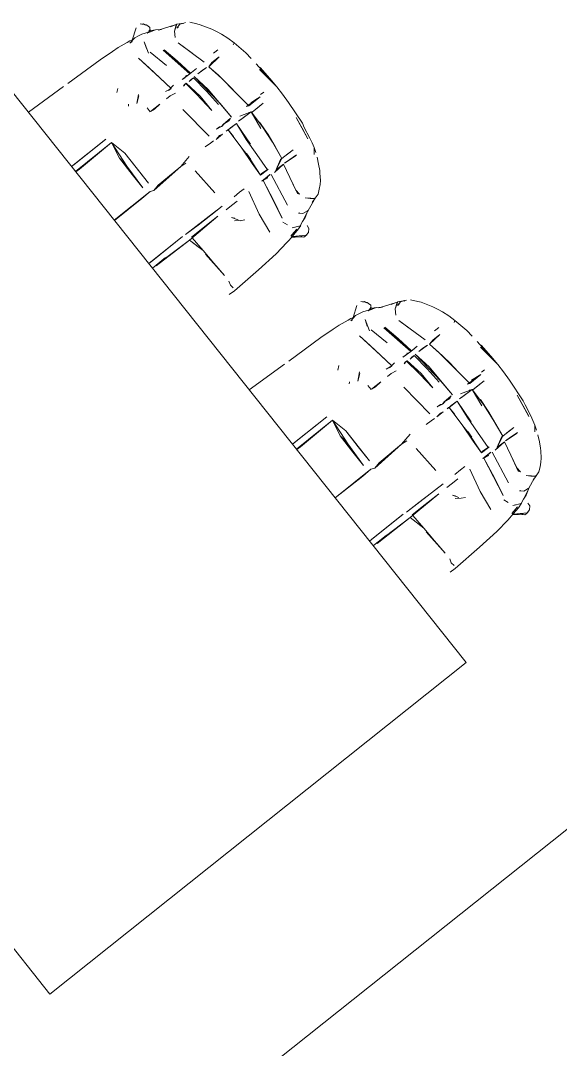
# Model space of a CAD drawing. Header units: millimetres. Extents: x 0 to 57242, y -59538 to 11130.
# Drawn here: x 20261 to 21174, y -8282 to -6543 of the extents above; entities that cross this region are included whole.
import ezdxf

# ---------------------------------------------------------------- set-up
doc = ezdxf.new("R2010")
doc.units = ezdxf.units.MM
for name, color, linetype, lineweight in [('G-IMPT', 8, 'Continuous', 9), ('GFdwg_dwg', 8, 'Continuous', 9), ('I-FURN', 30, 'Continuous', 9)]:
    doc.layers.add(name, color=color, linetype=linetype, lineweight=lineweight)

# ---------------------------------------------------------------- blocks, each defined once
blk = doc.blocks.new('GFdwg_dwg_rge-311280-Level 0')
at = {"color": 1, "lineweight": 9}
blk.add_line((4810, 8889), (4810, 10677.7), dxfattribs=at)
blk = doc.blocks.new('GFdwg_dwg-311279-Level 0')
at = {"rotation": 308.5192572358332}
blk.add_blockref('GFdwg_dwg_rge-311280-Level 0', (10153, -10543.8), dxfattribs=at)
blk = doc.blocks.new('Conjunto Mesa 01 - Conjunto Mesa 01-1067963-Level 0')
at = {"layer": 'G-IMPT'}
for p, q in [((1435.8, 345.3), (1461.4, 350.3)), ((1461.4, 350.3), (1474.5, 351.7)), ((1538.8, 355.7), (1487, 352.4)), ((1520.5, 355.3), (1495.7, 354)), ((1538.8, 355.7), (1497.9, 350.9)), ((1538.8, 355.7), (1520.5, 355.3)), ((1554.9, 355.5), (1538.8, 355.7)), ((1572.2, 354.6), (1554.9, 355.5)), ((1572.2, 354.6), (1614.1, 351)), ((1600.1, 348.8), (1620.3, 345.9)), ((1600.1, 348.8), (1640.3, 342.1)), ((1621.3, 349.1), (1614.1, 351)), ((1641.8, 345.3), (1621.3, 349.1)), ((2035.8, 345.3), (2061.4, 350.3)), ((2061.4, 350.3), (2074.5, 351.7)), ((2138.8, 355.7), (2087, 352.4)), ((2120.5, 355.3), (2095.7, 354)), ((2138.8, 355.7), (2097.9, 350.9)), ((2138.8, 355.7), (2120.5, 355.3)), ((2154.9, 355.5), (2138.8, 355.7)), ((2172.2, 354.6), (2154.9, 355.5)), ((2172.2, 354.6), (2214.1, 351)), ((2200.1, 348.8), (2220.3, 345.9)), ((2200.1, 348.8), (2240.3, 342.1)), ((2221.3, 349.1), (2214.1, 351)), ((2241.8, 345.3), (2221.3, 349.1)), ((1394.3, 330.3), (1403.2, 334.7)), ((1403.2, 334.7), (1411, 338)), ((1423.1, 342.1), (1411, 338)), ((1423.1, 342.1), (1435.8, 345.3)), ((1437.3, 342.1), (1435.8, 345.3)), ((1532.1, 332.6), (1531.7, 326)), ((1620.3, 345.9), (1640.3, 342.1)), ((1650.2, 343.3), (1641.8, 345.3)), ((1658.5, 340.9), (1650.2, 343.3)), ((1658.5, 340.9), (1667.5, 333.8)), ((1658.5, 340.9), (1666.6, 338)), ((1685.3, 329.4), (1674.4, 334.7)), ((1994.3, 330.3), (2003.2, 334.7)), ((2003.2, 334.7), (2011, 338)), ((2023.1, 342.1), (2011, 338)), ((2023.1, 342.1), (2035.8, 345.3)), ((2037.3, 342.1), (2035.8, 345.3)), ((2132.1, 332.6), (2131.7, 326)), ((2220.3, 345.9), (2240.2, 342.1)), ((2250.2, 343.3), (2241.8, 345.3)), ((2258.5, 340.9), (2250.2, 343.3)), ((2258.5, 340.9), (2267.5, 333.8)), ((2258.5, 340.9), (2266.6, 338)), ((2285.3, 329.4), (2274.4, 334.7)), ((1371.4, 316.3), (1361.7, 308.4)), ((1376, 319.7), (1371.4, 316.3)), ((1394.3, 330.3), (1376, 319.7)), ((1428.1, 316.5), (1427.9, 310.1)), ((1428.1, 316.5), (1427.9, 310.1)), ((1534.6, 322.7), (1532.4, 304.4)), ((1532.8, 294.8), (1534.6, 322.7)), ((1534.6, 322.7), (1533.3, 312.6)), ((1534.6, 298.7), (1534.6, 322.7)), ((1546.3, 296.3), (1546.3, 320.2)), ((1546.3, 320.2), (1546.3, 311.3)), ((1694.7, 324.3), (1685.3, 329.4)), ((1694.7, 324.3), (1698.5, 321.8)), ((1698.5, 321.8), (1708.7, 314.7)), ((1708.7, 314.7), (1713.5, 310.1)), ((1971.4, 316.3), (1961.7, 308.4)), ((1976, 319.7), (1971.4, 316.3)), ((1994.3, 330.3), (1976, 319.7)), ((2028.1, 316.5), (2027.9, 310.1)), ((2028.1, 316.5), (2027.9, 310.1)), ((2134.6, 322.7), (2132.4, 304.4)), ((2132.8, 294.8), (2134.6, 322.7)), ((2134.6, 322.7), (2133.3, 312.6)), ((2134.6, 298.7), (2134.6, 322.7)), ((2146.3, 296.3), (2146.3, 320.2)), ((2146.3, 320.2), (2146.3, 311.3)), ((2294.7, 324.3), (2285.3, 329.4)), ((2294.7, 324.3), (2298.5, 321.8)), ((2298.5, 321.8), (2308.7, 314.7)), ((2308.7, 314.7), (2313.5, 310.1)), ((1350.8, 289.1), (1356.6, 299.8)), ((1353.6, 293.1), (1356.6, 299.8)), ((1356.6, 299.8), (1356.5, 298.4)), ((1357.9, 302.5), (1356.6, 299.8)), ((1427.8, 307.1), (1427.9, 310.1)), ((1440.5, 286.7), (1438.4, 310.8)), ((1440.5, 286.7), (1438.4, 310.8)), ((1438.4, 310.8), (1438.4, 295.3)), ((1438.4, 310.8), (1438.5, 298.8)), ((1440.5, 286.7), (1438.5, 298.8)), ((1534.6, 298.7), (1500.7, 294.8)), ((1534.6, 298.7), (1508.1, 295.6)), ((1533.3, 312.6), (1532.4, 304.4)), ((1534.6, 298.7), (1532.8, 294.8)), ((1546.3, 296.3), (1546.3, 311.3)), ((1592.9, 293.6), (1567.3, 295.7)), ((1639.1, 283.9), (1639.2, 310.8)), ((1639.1, 286.6), (1639.2, 299.4)), ((1639.2, 310.8), (1639.2, 299.4)), ((1648.1, 285.6), (1649.9, 307.1)), ((1648.1, 285.6), (1649.9, 307.1)), ((1648.1, 285.6), (1648.5, 296.2)), ((1648.1, 285.6), (1648.5, 296.2)), ((1649.7, 310.2), (1648.5, 296.2)), ((1649.9, 307.1), (1648.5, 296.2)), ((1649.7, 310.2), (1649.9, 307.1)), ((1713.5, 310.1), (1718.9, 303.9)), ((1724.3, 297.1), (1718.9, 303.9)), ((1726.9, 289.1), (1724.3, 297.1)), ((1950.8, 289.1), (1956.6, 299.8)), ((1953.6, 293.1), (1956.6, 299.8)), ((1956.6, 299.8), (1956.5, 298.4)), ((1957.9, 302.5), (1956.6, 299.8)), ((2027.8, 307.1), (2027.9, 310.1)), ((2040.5, 286.7), (2038.4, 310.8)), ((2040.5, 286.7), (2038.4, 310.8)), ((2038.4, 310.8), (2038.4, 295.3)), ((2038.4, 310.8), (2038.5, 298.8)), ((2040.5, 286.7), (2038.5, 298.8)), ((2134.6, 298.7), (2100.7, 294.8)), ((2134.6, 298.7), (2108.1, 295.6)), ((2133.3, 312.6), (2132.4, 304.4)), ((2134.6, 298.7), (2132.8, 294.8)), ((2146.3, 296.3), (2146.3, 311.3)), ((2192.9, 293.6), (2167.3, 295.7)), ((2239.1, 283.9), (2239.2, 310.8)), ((2239.1, 286.6), (2239.2, 299.4)), ((2239.2, 310.8), (2239.2, 299.4)), ((2248.1, 285.6), (2249.9, 307.1)), ((2248.1, 285.6), (2249.9, 307.1)), ((2248.1, 285.6), (2248.5, 296.2)), ((2248.1, 285.6), (2248.5, 296.2)), ((2249.7, 310.2), (2248.5, 296.2)), ((2249.9, 307.1), (2248.5, 296.2)), ((2249.7, 310.2), (2249.9, 307.1)), ((2313.5, 310.1), (2318.9, 303.9)), ((2324.3, 297.1), (2318.9, 303.9)), ((2326.9, 289.1), (2324.3, 297.1)), ((1342.4, 267.2), (1350, 286.4)), ((1350.8, 289.1), (1347.2, 278)), ((1350, 286.4), (1347.2, 278)), ((1357.4, 278.5), (1350.8, 289.1)), ((1352.1, 286.2), (1350.8, 289.1)), ((1357.4, 278.5), (1352.1, 286.2)), ((1353.6, 293.1), (1355.6, 285)), ((1355.8, 288.4), (1355.6, 285)), ((1366.4, 273), (1357.4, 278.5)), ((1430, 285.4), (1376.7, 271.1)), ((1376.7, 271.1), (1405.3, 278.7)), ((1440.5, 286.7), (1438.4, 295.3)), ((1439.2, 283.1), (1438.6, 273.7)), ((1439.2, 283.1), (1438.7, 264.7)), ((1440.5, 286.7), (1470.2, 291.5)), ((1440.5, 286.7), (1461.2, 290.4)), ((1461.2, 290.4), (1508.1, 295.6)), ((1461.2, 290.4), (1485.7, 293.7)), ((1461.2, 290.4), (1470.2, 291.5)), ((1508.1, 295.6), (1485.7, 293.7)), ((1508.1, 295.6), (1500.7, 294.8)), ((1545, 295.3), (1538.9, 275.5)), ((1545, 295.3), (1543, 290.5)), ((1545, 295.3), (1544.3, 275.7)), ((1545, 295.3), (1544.3, 268.8)), ((1545, 295.3), (1577, 290.7)), ((1545, 295.3), (1576.9, 294.7)), ((1576.9, 294.7), (1607.6, 291.4)), ((1616, 290.5), (1592.9, 293.6)), ((1639.1, 286.6), (1607.6, 291.4)), ((1639.1, 286.6), (1616, 290.5)), ((1639.1, 286.6), (1647.6, 267.7)), ((1639.1, 283.9), (1647.6, 267.7)), ((1648.6, 283), (1648.2, 271.8)), ((1695.8, 272.1), (1648.6, 283)), ((1672.7, 277.5), (1648.6, 283)), ((1648.6, 283), (1649.7, 262.2)), ((1721.8, 283.3), (1715.6, 276.3)), ((1715.6, 276.3), (1721.5, 282.1)), ((1721.5, 282.1), (1726.1, 287.3)), ((1726.9, 289.1), (1725.9, 287.9)), ((1726.9, 289.1), (1726.1, 287.3)), ((1726.9, 289.1), (1729.4, 280.7)), ((1735.4, 266.8), (1728.5, 283.8)), ((1729.4, 280.7), (1728.5, 283.8)), ((1942.4, 267.2), (1950, 286.4)), ((1950.8, 289.1), (1947.2, 278)), ((1950, 286.4), (1947.2, 278)), ((1957.4, 278.5), (1950.8, 289.1)), ((1952.1, 286.2), (1950.8, 289.1)), ((1957.4, 278.5), (1952.1, 286.2)), ((1953.6, 293.1), (1955.6, 285)), ((1955.8, 288.4), (1955.6, 285)), ((1966.4, 273), (1957.4, 278.5)), ((2030, 285.4), (1976.7, 271.1)), ((1976.7, 271.1), (2005.3, 278.7)), ((2040.5, 286.7), (2038.4, 295.3)), ((2039.2, 283.1), (2038.6, 273.7)), ((2039.2, 283.1), (2038.7, 264.7)), ((2040.5, 286.7), (2070.2, 291.5)), ((2040.5, 286.7), (2061.2, 290.4)), ((2061.2, 290.4), (2108.1, 295.6)), ((2061.2, 290.4), (2085.7, 293.7)), ((2061.2, 290.4), (2070.2, 291.5)), ((2108.1, 295.6), (2085.7, 293.7)), ((2108.1, 295.6), (2100.7, 294.8)), ((2145, 295.3), (2138.9, 275.5)), ((2145, 295.3), (2143, 290.5)), ((2145, 295.3), (2144.3, 275.7)), ((2145, 295.3), (2144.3, 268.8)), ((2145, 295.3), (2177, 290.7)), ((2145, 295.3), (2176.9, 294.7)), ((2176.9, 294.7), (2207.6, 291.4)), ((2216, 290.5), (2192.9, 293.6)), ((2239.1, 286.6), (2207.6, 291.4)), ((2239.1, 286.6), (2216, 290.5)), ((2239.1, 286.6), (2247.6, 267.7)), ((2239.1, 283.9), (2247.6, 267.7)), ((2248.6, 283), (2248.2, 271.8)), ((2295.8, 272.1), (2248.6, 283)), ((2272.7, 277.5), (2248.6, 283)), ((2248.6, 283), (2249.7, 262.2)), ((2321.8, 283.3), (2315.6, 276.3)), ((2315.6, 276.3), (2321.5, 282.1)), ((2321.5, 282.1), (2326.1, 287.3)), ((2326.9, 289.1), (2325.9, 287.9)), ((2326.9, 289.1), (2326.1, 287.3)), ((2326.9, 289.1), (2329.4, 280.7)), ((2335.4, 266.8), (2328.5, 283.8)), ((2329.4, 280.7), (2328.5, 283.8)), ((1341.6, 263.6), (1335.5, 255)), ((1342.4, 267.2), (1338.8, 258)), ((1341.6, 263.6), (1338.8, 258)), ((1429.9, 254.2), (1430, 268.4)), ((1429.9, 254.2), (1430, 261.6)), ((1430, 261.6), (1430, 268.4)), ((1438.4, 257), (1501.3, 262.7)), ((1438.4, 257), (1470, 262.2)), ((1438.6, 273.7), (1438.7, 264.7)), ((1531.4, 263.5), (1470, 262.2)), ((1531.4, 263.5), (1501.3, 262.7)), ((1532.1, 245.6), (1531.4, 261.3)), ((1531.4, 261.3), (1533.4, 256.5)), ((1544.3, 275.7), (1544.3, 268.8)), ((1544.8, 263.4), (1544.3, 250.8)), ((1544.6, 245.8), (1544.8, 263.4)), ((1544.8, 263.4), (1576.4, 259.7)), ((1545.8, 263.3), (1586.8, 260.4)), ((1649.7, 262.2), (1648.2, 271.8)), ((1701.7, 270.4), (1672.7, 277.5)), ((1695.8, 272.1), (1672.7, 277.5)), ((1704.8, 272.6), (1695.8, 272.1)), ((1701.7, 270.4), (1695.8, 272.1)), ((1701.7, 270.4), (1704.8, 272.6)), ((1733.8, 256.7), (1735.4, 266.8)), ((1733.8, 256.7), (1735.4, 266.8)), ((1734.8, 265.4), (1735.4, 266.8)), ((1736.2, 265.1), (1735.4, 266.8)), ((1736.2, 265.1), (1743.7, 249)), ((1736.2, 265.1), (1741.9, 255.6)), ((1941.6, 263.6), (1935.5, 255)), ((1942.4, 267.2), (1938.8, 258)), ((1941.6, 263.6), (1938.8, 258)), ((2029.9, 254.2), (2030, 268.4)), ((2029.9, 254.2), (2030, 261.6)), ((2030, 261.6), (2030, 268.4)), ((2038.4, 257), (2101.3, 262.7)), ((2038.4, 257), (2070, 262.2)), ((2038.6, 273.7), (2038.7, 264.7)), ((2131.4, 263.5), (2070, 262.2)), ((2131.4, 263.5), (2101.3, 262.7)), ((2132.1, 245.6), (2131.4, 261.3)), ((2131.4, 261.3), (2133.4, 256.5)), ((2144.3, 275.7), (2144.3, 268.8)), ((2144.8, 263.4), (2144.3, 250.8)), ((2144.6, 245.8), (2144.8, 263.4)), ((2144.8, 263.4), (2186.8, 260.4)), ((2144.8, 263.4), (2176.4, 259.7)), ((2249.7, 262.2), (2248.2, 271.8)), ((2301.7, 270.4), (2272.7, 277.5)), ((2295.8, 272.1), (2272.7, 277.5)), ((2304.8, 272.6), (2295.8, 272.1)), ((2301.7, 270.4), (2295.8, 272.1)), ((2301.7, 270.4), (2304.8, 272.6)), ((2333.8, 256.7), (2335.4, 266.8)), ((2333.8, 256.7), (2335.4, 266.8)), ((2334.4, 264.4), (2335.4, 266.8)), ((2336.2, 265.1), (2335.4, 266.8)), ((2336.2, 265.1), (2343.7, 249)), ((2336.2, 265.1), (2341.9, 255.6)), ((1319.4, 248.1), (1311.7, 240.8)), ((1315.1, 245.7), (1313.3, 242.3)), ((1315.1, 245.7), (1313.3, 242.3)), ((1315.1, 245.7), (1319, 246.9)), ((1319.4, 248.1), (1322.3, 248.8)), ((1319.4, 248.1), (1322.3, 248.8)), ((1322.3, 248.8), (1326.8, 249.9)), ((1322.3, 248.8), (1326.8, 249.9)), ((1331.3, 247), (1326.8, 249.9)), ((1331.3, 247), (1326.8, 249.9)), ((1329.7, 247.5), (1330.7, 244.7)), ((1329.7, 247.5), (1330.7, 245.2)), ((1335.5, 255), (1331, 246.3)), ((1331.5, 240.4), (1331, 246.3)), ((1331.5, 240.4), (1335.5, 255)), ((1332.5, 245.6), (1335.5, 255)), ((1370.5, 243.7), (1429.9, 254.2)), ((1370.5, 243.7), (1400, 249.5)), ((1370.9, 245.4), (1429, 255.8)), ((1370.9, 245.4), (1399.7, 251.1)), ((1399.7, 251.1), (1429, 255.8)), ((1400, 249.5), (1429.9, 254.2)), ((1429.6, 246.2), (1428, 248)), ((1430, 246.5), (1428, 248)), ((1429.9, 254.2), (1429.2, 238)), ((1429.6, 246.1), (1429.7, 239)), ((1429.9, 243.9), (1429.7, 239)), ((1429.9, 254.2), (1430, 246.5)), ((1438.5, 239.6), (1501.6, 244.9)), ((1438.5, 239.6), (1470.4, 244.6)), ((1439.2, 254.5), (1438.8, 250.1)), ((1439.8, 245.3), (1438.8, 250.1)), ((1470.7, 257.7), (1439.2, 254.5)), ((1439.2, 254.5), (1439.8, 245.3)), ((1470.4, 244.6), (1501.6, 244.9)), ((1500.8, 259.7), (1470.7, 257.7)), ((1472.9, 242.8), (1485.2, 244.1)), ((1532.1, 245.6), (1533.4, 256.5)), ((1533.3, 245.4), (1532.1, 245.6)), ((1532.1, 245.6), (1533.3, 240.8)), ((1533.3, 243.9), (1533.3, 240.8)), ((1544, 245.4), (1544.6, 245.8)), ((1544, 245.4), (1544.3, 242)), ((1544.6, 245.8), (1544.3, 250.8)), ((1544.6, 245.8), (1544.3, 242)), ((1544.6, 245.8), (1559, 246.2)), ((1544.6, 245.8), (1583.3, 244.6)), ((1607.2, 257.7), (1576.4, 259.7)), ((1614.6, 242.3), (1583.3, 244.6)), ((1607.8, 244.5), (1583.3, 244.6)), ((1638.6, 241.2), (1595.2, 245)), ((1607.8, 244.5), (1595.9, 245.3)), ((1638.7, 255.8), (1607.2, 257.7)), ((1638.9, 257.3), (1637.4, 244.1)), ((1638.6, 241.2), (1637.4, 244.1)), ((1638.6, 241.2), (1638.9, 255.8)), ((1638.9, 255.8), (1638.9, 257.3)), ((1648.1, 238.8), (1647.6, 254)), ((1647.6, 248), (1647.6, 254)), ((1647.8, 236.7), (1647.6, 248)), ((1648.1, 238.8), (1647.8, 254.2)), ((1647.8, 254.2), (1648, 245)), ((1648, 245), (1649.7, 248)), ((1648.1, 238.8), (1649.7, 248)), ((1706.7, 245.4), (1648.8, 255.8)), ((1733.8, 256.7), (1729.1, 251.4)), ((1729.1, 251.4), (1730, 253.5)), ((1744.1, 248), (1741.9, 255.6)), ((1747.4, 240.2), (1743.7, 249)), ((1754.2, 249.7), (1760, 249.1)), ((1760, 249.1), (1764.9, 244.4)), ((1766, 238.2), (1764.9, 244.4)), ((1919.4, 248.1), (1911.7, 240.8)), ((1915.1, 245.7), (1913.3, 242.3)), ((1915.1, 245.7), (1913.3, 242.3)), ((1915.1, 245.7), (1919, 246.9)), ((1919.4, 248.1), (1922.3, 248.8)), ((1919.4, 248.1), (1922.3, 248.8)), ((1922.3, 248.8), (1926.8, 249.9)), ((1922.3, 248.8), (1926.8, 249.9)), ((1931.3, 247), (1926.8, 249.9)), ((1931.3, 247), (1926.8, 249.9)), ((1929.7, 247.5), (1930.7, 244.7)), ((1929.7, 247.5), (1930.7, 245.2)), ((1935.5, 255), (1931, 246.3)), ((1931.5, 240.4), (1931, 246.3)), ((1931.5, 240.4), (1935.5, 255)), ((1932.5, 245.6), (1935.5, 255)), ((1970.5, 243.7), (2029.9, 254.2)), ((1970.5, 243.7), (2000, 249.5)), ((1970.9, 245.4), (2029, 255.8)), ((1970.9, 245.4), (1999.7, 251.1)), ((1999.7, 251.1), (2029, 255.8)), ((2000, 249.5), (2029.9, 254.2)), ((2029.6, 246.2), (2028, 248)), ((2030, 246.5), (2028, 248)), ((2029.9, 254.2), (2029.2, 238)), ((2029.6, 246.1), (2029.7, 239)), ((2029.9, 243.9), (2029.7, 239)), ((2029.9, 254.2), (2030, 246.5)), ((2038.5, 239.6), (2101.6, 244.9)), ((2038.5, 239.6), (2070.4, 244.6)), ((2039.2, 254.5), (2038.8, 250.1)), ((2039.8, 245.3), (2038.8, 250.1)), ((2070.7, 257.7), (2039.2, 254.5)), ((2039.2, 254.5), (2039.8, 245.3)), ((2070.3, 242.5), (2085.2, 244.1)), ((2070.4, 244.6), (2101.6, 244.9)), ((2100.8, 259.7), (2070.7, 257.7)), ((2132.1, 245.6), (2133.4, 256.5)), ((2133.3, 245.4), (2132.1, 245.6)), ((2132.1, 245.6), (2133.3, 240.8)), ((2133.3, 243.9), (2133.3, 240.8)), ((2144, 245.4), (2144.6, 245.8)), ((2144, 245.4), (2144.3, 242)), ((2144.6, 245.8), (2144.3, 250.8)), ((2144.6, 245.8), (2144.3, 242)), ((2144.6, 245.8), (2159.7, 246.2)), ((2144.6, 245.8), (2183.3, 244.6)), ((2207.2, 257.7), (2176.4, 259.7)), ((2214.6, 242.3), (2183.3, 244.6)), ((2207.8, 244.5), (2183.3, 244.6)), ((2238.6, 241.2), (2195.2, 245)), ((2207.8, 244.5), (2195.9, 245.3)), ((2238.7, 255.8), (2207.2, 257.7)), ((2238.9, 257.3), (2237.4, 244.1)), ((2238.6, 241.2), (2237.4, 244.1)), ((2238.6, 241.2), (2238.9, 255.8)), ((2238.9, 255.8), (2238.9, 257.3)), ((2248.1, 238.8), (2247.6, 254)), ((2247.6, 248), (2247.6, 254)), ((2247.8, 236.7), (2247.6, 248)), ((2248.1, 238.8), (2247.8, 254.2)), ((2247.8, 254.2), (2248, 245)), ((2248, 245), (2249.7, 248)), ((2248.1, 238.8), (2249.7, 248)), ((2306.7, 245.4), (2248.8, 255.8)), ((2333.8, 256.7), (2329.1, 251.4)), ((2329.1, 251.4), (2330, 253.5)), ((2344.1, 248), (2341.9, 255.6)), ((2347.4, 240.2), (2343.7, 249)), ((2354.2, 249.7), (2360, 249.1)), ((2360, 249.1), (2364.9, 244.4)), ((2366, 238.2), (2364.9, 244.4)), ((1324.7, 213.6), (1312.4, 231.5)), ((1325.9, 226.2), (1324.5, 218.9)), ((1327.2, 232.3), (1325.9, 226.2)), ((1327.2, 232.3), (1331.6, 243.2)), ((1351, 223.2), (1339.7, 227.3)), ((1339.7, 227.3), (1359.3, 221.1)), ((1359.7, 224.4), (1394.2, 232.1)), ((1438.5, 239.6), (1438.4, 238.6)), ((1438.5, 239.6), (1438.4, 235.8)), ((1438.4, 238.6), (1439.8, 232.5)), ((1438.4, 238.6), (1438.4, 235.8)), ((1438.4, 238.6), (1438.4, 235.8)), ((1439.8, 232.5), (1438.4, 235.8)), ((1438.5, 238.6), (1467.2, 242)), ((1438.5, 238.6), (1464.7, 241.8)), ((1531.4, 231), (1533.3, 240.8)), ((1531.4, 237.8), (1533.3, 240.8)), ((1531.4, 231), (1531.4, 237.8)), ((1544.3, 233.6), (1543, 228.6)), ((1543, 228.6), (1544.3, 219.8)), ((1544.3, 233.6), (1544.3, 219.8)), ((1614.6, 242.3), (1638.6, 241.2)), ((1647.8, 236.7), (1648.1, 238.8)), ((1718.2, 224.7), (1648.1, 238.8)), ((1685.2, 232), (1648.1, 238.8)), ((1718.2, 224.7), (1685.2, 232)), ((1747.4, 240.2), (1741.7, 227.1)), ((1741.7, 227.1), (1743.9, 232.4)), ((1747.7, 241.2), (1750.4, 232.3)), ((1748.4, 231.9), (1751.1, 217.1)), ((1748.4, 231.9), (1749.8, 224.7)), ((1751.7, 226.2), (1750.4, 232.3)), ((1753.1, 218.9), (1751.7, 226.2)), ((1766, 238.2), (1753.2, 218.5)), ((1766, 238.2), (1753.3, 217.7)), ((1760.4, 226.7), (1753.5, 216.5)), ((1766.3, 233), (1760.4, 226.6)), ((1761.8, 230.4), (1763.6, 231.7)), ((1766.5, 239.6), (1766.3, 233)), ((1924.7, 213.6), (1912.4, 231.5)), ((1925.9, 226.2), (1924.5, 218.9)), ((1927.2, 232.3), (1925.9, 226.2)), ((1927.2, 232.3), (1931.6, 243.2)), ((1951, 223.2), (1939.7, 227.3)), ((1939.7, 227.3), (1959.3, 221.1)), ((1959.7, 224.4), (1994.2, 232.1)), ((2038.5, 239.6), (2038.4, 238.6)), ((2038.5, 239.6), (2038.4, 235.8)), ((2038.4, 238.6), (2039.8, 232.5)), ((2038.4, 238.6), (2038.4, 235.8)), ((2038.4, 238.6), (2038.4, 235.8)), ((2039.8, 232.5), (2038.4, 235.8)), ((2038.5, 238.6), (2066.4, 241.9)), ((2038.5, 238.6), (2064.7, 241.8)), ((2131.4, 231), (2133.3, 240.8)), ((2131.4, 237.8), (2133.3, 240.8)), ((2131.4, 231), (2131.4, 237.8)), ((2144.3, 233.6), (2143, 228.6)), ((2143, 228.6), (2144.3, 219.8)), ((2144.3, 233.6), (2144.3, 219.8)), ((2214.6, 242.3), (2238.6, 241.2)), ((2247.8, 236.7), (2248.1, 238.8)), ((2318.2, 224.7), (2248.1, 238.8)), ((2285.2, 232), (2248.1, 238.8)), ((2318.2, 224.7), (2285.2, 232)), ((2347.4, 240.2), (2341.7, 227.1)), ((2341.7, 227.1), (2343.9, 232.4)), ((2347.7, 241.2), (2350.4, 232.3)), ((2348.4, 231.9), (2351.1, 217.1)), ((2348.4, 231.9), (2349.8, 224.7)), ((2351.7, 226.2), (2350.4, 232.3)), ((2353.1, 218.9), (2351.7, 226.2)), ((2366, 238.2), (2353.2, 218.5)), ((2366, 238.2), (2353.3, 217.7)), ((2360.4, 226.7), (2353.5, 216.5)), ((2366.3, 233), (2360.4, 226.6)), ((2361.8, 230.4), (2363.6, 231.7)), ((2366.5, 239.6), (2366.3, 233)), ((1322.4, 204.3), (1323.4, 209.4)), ((1323.4, 209.4), (1325.1, 215.2)), ((1324.5, 218.9), (1326.4, 207.2)), ((1326.4, 207.2), (1326.7, 211.7)), ((1355.4, 202.7), (1403.5, 210.3)), ((1429.5, 214), (1379.3, 206.7)), ((1403.5, 210.3), (1379.3, 206.7)), ((1403.5, 210.3), (1379.3, 206.7)), ((1428.7, 213.9), (1403.5, 210.3)), ((1427.9, 220.7), (1429.4, 208.5)), ((1429.5, 214), (1427.9, 203.1)), ((1429.5, 214), (1429.4, 208.5)), ((1440.6, 214.5), (1438.4, 205)), ((1533, 213.8), (1470.2, 207.3)), ((1470.2, 207.3), (1501.4, 210.9)), ((1543.6, 208.3), (1543.7, 215.1)), ((1732.5, 224.4), (1724.6, 221)), ((1751.1, 217.1), (1749.8, 224.7)), ((1753.1, 218.9), (1754.6, 210.3)), ((1754.6, 210.3), (1755.5, 204.8)), ((1922.4, 204.3), (1923.4, 209.4)), ((1923.4, 209.4), (1925.1, 215.2)), ((1924.5, 218.9), (1926.4, 207.2)), ((1926.4, 207.2), (1926.7, 210.5)), ((1955.4, 202.7), (2003.5, 210.3)), ((2029.5, 214), (1979.3, 206.7)), ((2003.5, 210.3), (1979.3, 206.7)), ((2003.5, 210.3), (1979.3, 206.7)), ((2028.7, 213.9), (2003.5, 210.3)), ((2027.9, 220.7), (2029.4, 208.5)), ((2029.5, 214), (2027.9, 203.1)), ((2029.5, 214), (2029.4, 208.5)), ((2040.6, 214.5), (2038.4, 205)), ((2133, 213.8), (2070.2, 207.3)), ((2070.2, 207.3), (2101.4, 210.9)), ((2143.6, 208.3), (2143.7, 215.1)), ((2332.5, 224.4), (2324.6, 221)), ((2351.1, 217.1), (2349.8, 224.7)), ((2353.1, 218.9), (2354.6, 210.3)), ((2354.6, 210.3), (2355.5, 204.8)), ((1322.4, 204.3), (1320, 187.1)), ((1355.4, 202.7), (1379.3, 206.7)), ((1438.4, 205), (1438.7, 196.9)), ((1543.6, 208.3), (1543, 197.5)), ((1639.2, 205), (1639.2, 195.4)), ((1639.2, 183.2), (1639.2, 195.4)), ((1648, 208.2), (1688.6, 198.3)), ((1688.6, 198.3), (1723.7, 193.6)), ((1755.5, 204.8), (1759.1, 178.7)), ((1922.4, 204.3), (1920, 187.1)), ((1955.4, 202.7), (1979.3, 206.7)), ((2038.4, 205), (2038.7, 196.9)), ((2143.6, 208.3), (2143, 197.5)), ((2239.2, 205), (2239.2, 195.4)), ((2239.2, 183.2), (2239.2, 195.4)), ((2248, 208.2), (2288.6, 198.3)), ((2288.6, 198.3), (2323.7, 193.6)), ((2355.5, 204.8), (2359.1, 178.7)), ((1317, 150.1), (1318.9, 175.3)), ((1320, 187.1), (1318.9, 175.3)), ((1438.6, 162.3), (1438.6, 182.8)), ((1438.6, 182.8), (1439.8, 170.2)), ((1648.1, 182.6), (1648.1, 170.9)), ((1759.1, 178.7), (1761.5, 138.8)), ((1917, 150.1), (1918.9, 175.3)), ((1920, 187.1), (1918.9, 175.3)), ((2038.6, 162.3), (2038.6, 182.8)), ((2038.6, 182.8), (2039.8, 170.2)), ((2248.1, 182.6), (2248.1, 170.9)), ((2359.1, 178.7), (2361.5, 138.8)), ((1403.3, 164.8), (1413.3, 152.8)), ((1413.3, 152.8), (1405.5, 163.5)), ((1430, 161.6), (1438.7, 161.6)), ((1438.6, 162.3), (1439.8, 170.2)), ((1543, 144.6), (1538.9, 166.1)), ((1563.9, 159.2), (1614.1, 161.8)), ((1639.2, 157.9), (1639.2, 132.8)), ((1648.1, 170.9), (1648.1, 158.8)), ((1664.1, 157.9), (1674, 164.2)), ((1664.1, 157.9), (1668.5, 161.5)), ((1664.1, 157.9), (1668.5, 161.5)), ((1671.5, 158.4), (1677.4, 166.4)), ((1677.5, 166.3), (1681.1, 172.9)), ((2003.3, 164.8), (2013.3, 152.8)), ((2013.3, 152.8), (2005.5, 163.5)), ((2030, 161.6), (2038.7, 161.6)), ((2038.6, 162.3), (2039.8, 170.2)), ((2143, 144.6), (2138.9, 166.1)), ((2163.9, 159.2), (2214.1, 161.8)), ((2239.2, 157.9), (2239.2, 132.8)), ((2248.1, 170.9), (2248.1, 158.8)), ((2264.1, 157.9), (2274, 164.2)), ((2264.1, 157.9), (2268.5, 161.4)), ((2264.1, 157.9), (2268.5, 161.4)), ((2271.5, 158.4), (2277.4, 166.4)), ((2277.5, 166.3), (2281.1, 172.9)), ((1314.4, 82.7), (1317, 150.1)), ((1373.7, 143.5), (1377.8, 138.1)), ((1377.8, 138.1), (1376.5, 139.7)), ((1408.2, 138.6), (1405.9, 141)), ((1406.6, 140.4), (1408.2, 138.6)), ((1544.3, 154.8), (1543, 144.6)), ((1546.3, 83.7), (1543, 144.6)), ((1546.3, 83.7), (1543, 144.6)), ((1543, 144.6), (1544.3, 95.1)), ((1543, 144.6), (1544.3, 95.1)), ((1638.1, 79.3), (1639.2, 145.5)), ((1639.2, 145.5), (1639.2, 132.8)), ((1647.9, 141.5), (1647.6, 106)), ((1649.4, 78.5), (1647.9, 141.5)), ((1914.4, 82.7), (1917, 150.1)), ((1973, 144.5), (1977.8, 138.1)), ((2008.2, 138.6), (2005.9, 141)), ((2006.6, 140.4), (2008.2, 138.6)), ((2144.3, 154.8), (2143, 144.6)), ((2146.3, 83.7), (2143, 144.6)), ((2146.3, 83.7), (2143, 144.6)), ((2143, 144.6), (2144.3, 95.1)), ((2143, 144.6), (2144.3, 95.1)), ((2238.1, 79.3), (2239.2, 145.5)), ((2239.2, 145.5), (2239.2, 132.8)), ((2247.9, 141.5), (2247.6, 106)), ((2249.4, 78.5), (2247.9, 141.5)), ((1639.2, 132.8), (1638.8, 105.9)), ((1764, 84.8), (1761.5, 138.8)), ((1977.8, 138.1), (1977.2, 138.9)), ((2239.2, 132.8), (2238.8, 105.9)), ((2364, 84.8), (2361.5, 138.8)), ((1638.1, 79.3), (1638.8, 105.9)), ((1647.6, 84.3), (1647.6, 106)), ((2238.1, 79.3), (2238.8, 105.9)), ((2247.6, 84.3), (2247.6, 106)), ((1546.3, 83.7), (1544.3, 95.1)), ((1546.3, 83.7), (1544.3, 95.1)), ((1685.2, 84.7), (1733.2, 87.5)), ((1705.6, 86.5), (1733.2, 87.5)), ((1705.6, 86.5), (1733.2, 87.5)), ((1752.3, 85.3), (1745.4, 87.4)), ((2146.3, 83.7), (2144.3, 95.1)), ((2146.3, 83.7), (2144.3, 95.1)), ((2285.2, 84.7), (2333.2, 87.5)), ((2305.6, 86.5), (2333.2, 87.5)), ((2305.6, 86.5), (2333.2, 87.5)), ((2352.3, 85.3), (2345.4, 87.4)), ((1313.7, 73.7), (1310.7, 0)), ((1427.9, 74.2), (1428.1, 0)), ((1427.9, 74.2), (1428.1, 0)), ((1427.9, 74.2), (1428, 8.3)), ((1427.9, 74.2), (1428, 8.3)), ((1438.4, 78.3), (1466.6, 84.6)), ((1438.4, 78.3), (1485.9, 73.5)), ((1438.4, 78.3), (1467.3, 72.1)), ((1438.4, 78.3), (1439.9, 7.9)), ((1438.4, 78.3), (1439.1, 0)), ((1466.6, 84.6), (1500.9, 84.3)), ((1466.6, 84.6), (1500.9, 84.3)), ((1466.6, 84.6), (1531.4, 84.2)), ((1485.9, 73.5), (1467.3, 72.1)), ((1485.9, 73.5), (1467.3, 72.1)), ((1467.3, 72.1), (1502.3, 71.8)), ((1531.4, 71.7), (1485.9, 73.5)), ((1485.9, 73.5), (1502.3, 71.8)), ((1485.9, 73.5), (1502.3, 71.8)), ((1500.9, 84.3), (1531.4, 84.2)), ((1531.4, 71.7), (1502.3, 71.8)), ((1543.9, 77.6), (1546.3, 83.7)), ((1543.9, 77.6), (1544.2, 0)), ((1543.9, 77.6), (1544.3, 59.4)), ((1637.7, 72.9), (1637.7, 0)), ((1637.7, 72.9), (1637.7, 8.6)), ((1649.4, 78.5), (1647.8, 7.9)), ((1649.4, 78.5), (1648.5, 7.6)), ((1649.3, 84.4), (1677.7, 85.7)), ((1649.4, 78.5), (1677.7, 85.7)), ((1649.4, 78.5), (1677.7, 85.7)), ((1649.4, 78.5), (1670.4, 83.8)), ((1677.7, 85.7), (1705.6, 86.5)), ((1752.3, 85.3), (1758.9, 86.1)), ((1763.5, 74), (1764, 84.8)), ((1913.7, 73.7), (1910.7, 0)), ((2027.9, 74.2), (2028.1, 0)), ((2027.9, 74.2), (2028.1, 0)), ((2027.9, 74.2), (2028, 8.3)), ((2027.9, 74.2), (2028, 8.3)), ((2038.4, 78.3), (2066.6, 84.6)), ((2038.4, 78.3), (2085.9, 73.5)), ((2038.4, 78.3), (2067.3, 72.1)), ((2038.4, 78.3), (2039.9, 7.9)), ((2038.4, 78.3), (2039.1, 0)), ((2066.6, 84.6), (2100.9, 84.3)), ((2066.6, 84.6), (2100.9, 84.3)), ((2066.6, 84.6), (2131.4, 84.2)), ((2085.9, 73.5), (2067.3, 72.1)), ((2085.9, 73.5), (2067.3, 72.1)), ((2067.3, 72.1), (2102.3, 71.8)), ((2131.4, 71.7), (2085.9, 73.5)), ((2085.9, 73.5), (2102.3, 71.8)), ((2085.9, 73.5), (2102.3, 71.8)), ((2100.9, 84.3), (2131.4, 84.2)), ((2131.4, 71.7), (2102.3, 71.8)), ((2143.9, 77.6), (2146.3, 83.7)), ((2143.9, 77.6), (2144.2, 0)), ((2143.9, 77.6), (2144.3, 59.4)), ((2237.7, 72.9), (2237.7, 0)), ((2237.7, 72.9), (2237.7, 8.6)), ((2249.4, 78.5), (2247.8, 7.9)), ((2249.4, 78.5), (2248.5, 7.6)), ((2249.3, 84.4), (2277.7, 85.7)), ((2249.4, 78.5), (2277.7, 85.7)), ((2249.4, 78.5), (2277.7, 85.7)), ((2249.4, 78.5), (2270.4, 83.8)), ((2277.7, 85.7), (2305.6, 86.5)), ((2352.3, 85.3), (2358.9, 86.1)), ((2363.5, 74), (2364, 84.8)), ((1544.4, 0), (1544.3, 59.4)), ((2144.4, 0), (2144.3, 59.4)), ((1647.6, 0), (1647.6, 28.7)), ((1647.6, 28.7), (1647.6, 0)), ((2247.6, 0), (2247.6, 28.7)), ((2247.6, 28.7), (2247.6, 0)), ((1428, 0), (1428, 8.3)), ((1428, 0), (1428, 8.3)), ((1439.7, 0), (1439.9, 7.9)), ((1637.7, 0), (1637.7, 8.6)), ((1647.8, 0), (1647.8, 7.9)), ((2028, 0), (2028, 8.3)), ((2028, 0), (2028, 8.3)), ((2039.7, 0), (2039.9, 7.9)), ((2237.7, 0), (2237.7, 8.6)), ((2247.8, 0), (2247.8, 7.9))]:
    blk.add_line(p, q, dxfattribs=at)
at = {"layer": 'I-FURN'}
for p, q in [((2500, 0), (0, 0)), ((2500, -900), (2500, 0)), ((3, -900), (2500, -900))]:
    blk.add_line(p, q, dxfattribs=at)

msp = doc.modelspace()

# ---------------------------------------------------------------- block references
at = {"layer": 'GFdwg_dwg', "color": 1}
msp.add_blockref('GFdwg_dwg-311279-Level 0', (0, 0), dxfattribs=at)
at = {"layer": 'I-FURN', "rotation": 308.519257235833}
msp.add_blockref('Conjunto Mesa 01 - Conjunto Mesa 01-1067963-Level 0', (19457.9, -5672.3), dxfattribs=at)

doc.saveas('drawing.dxf')
